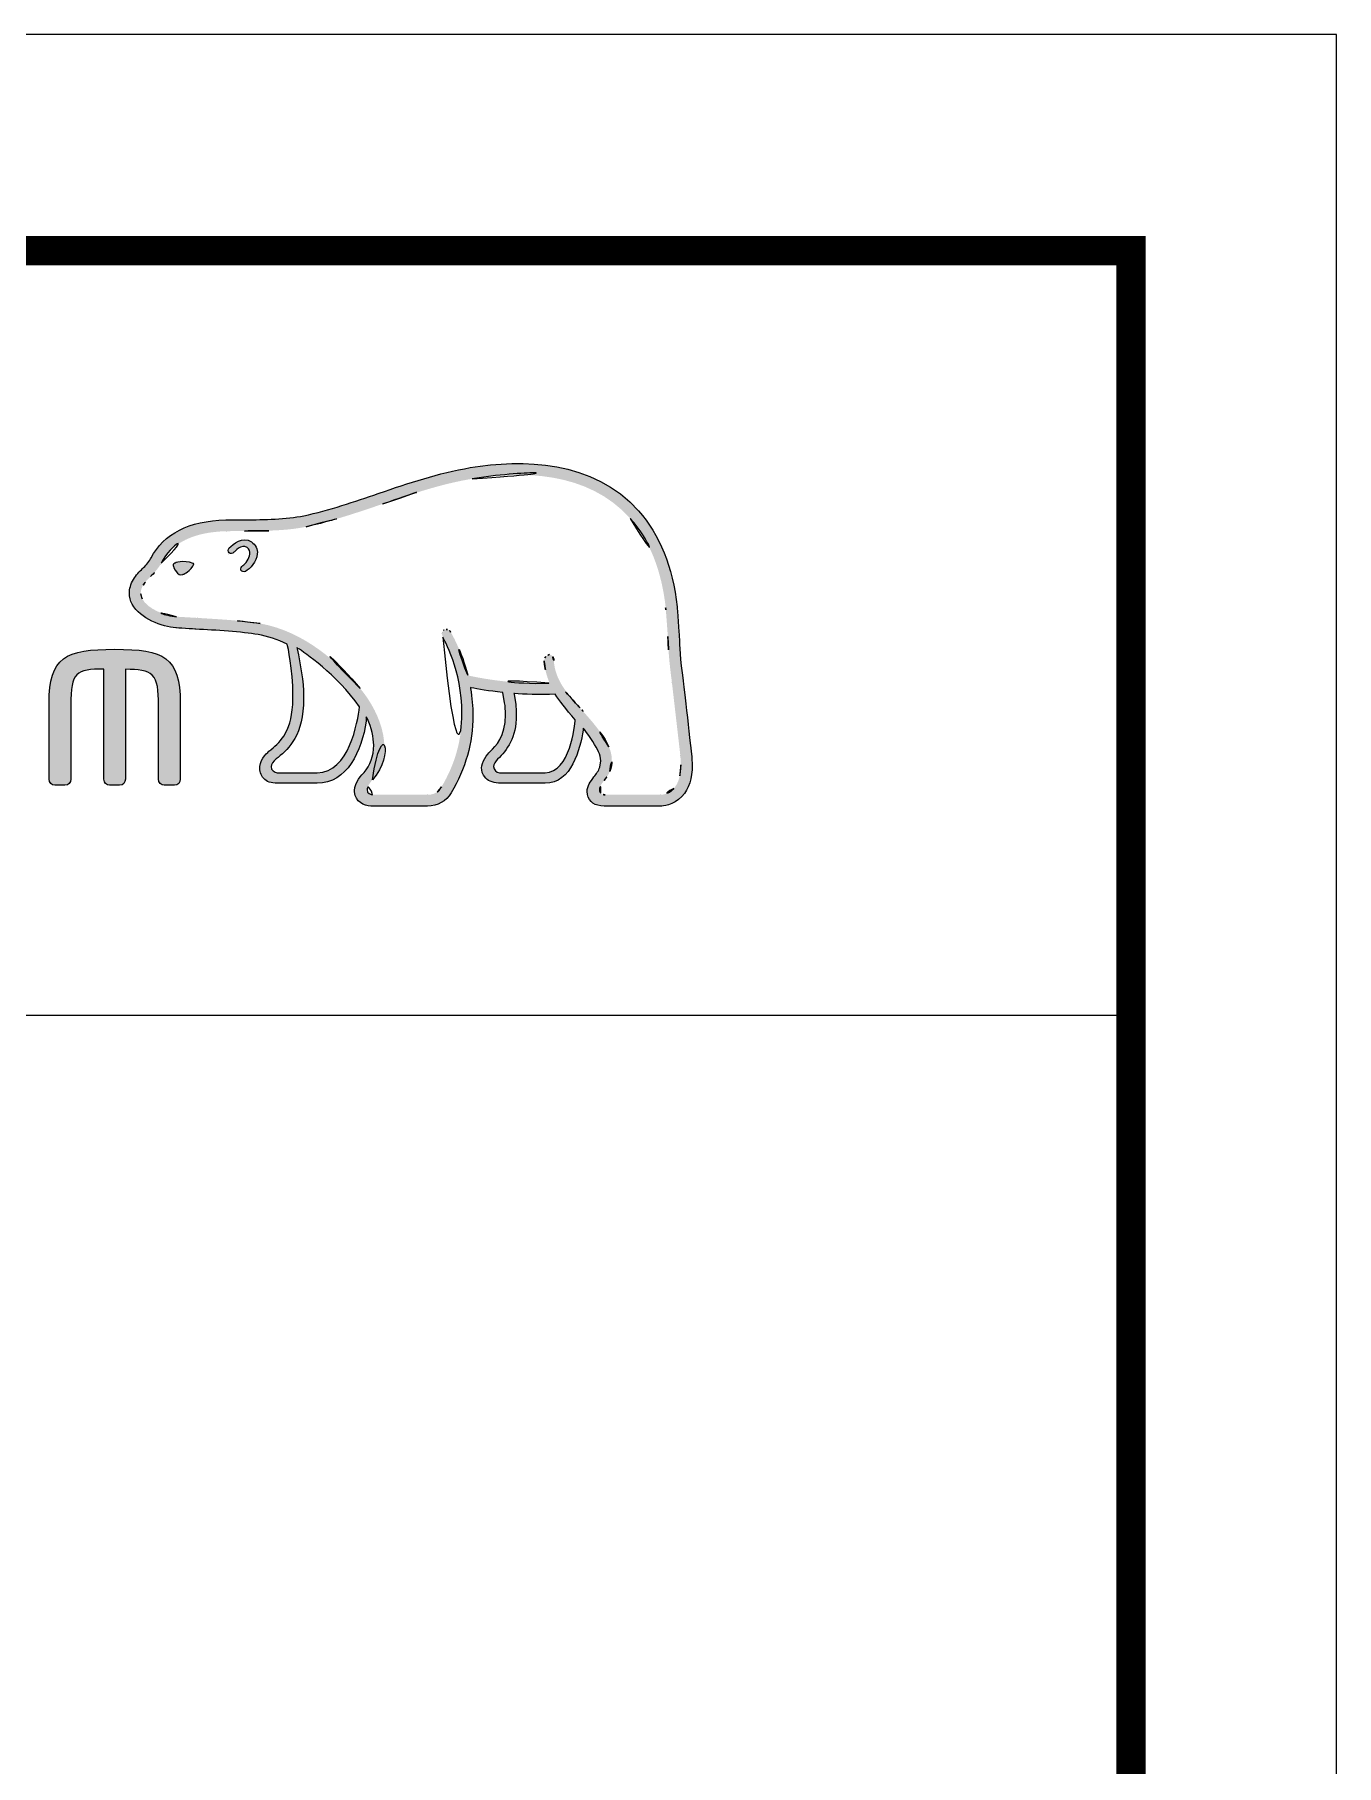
# Model space of a CAD drawing. Extents: x 16296680691 to 16296681342, y -37409617466 to -37409616989.
# Drawn here: x 16296681275.2 to 16296681341.9, y -37409617078 to -37409616989.4 of the extents above; entities that cross this region are included whole.
import ezdxf

# ---------------------------------------------------------------- set-up
doc = ezdxf.new("R2010")
doc.units = 0
doc.header["$LTSCALE"] = 10
doc.header["$MEASUREMENT"] = 0
doc.layers.get('0').update_dxf_attribs({"linetype": 'CONTINUOUS'})
doc.layers.add('레이어 1', color=7, linetype='CONTINUOUS', lineweight=0)

msp = doc.modelspace()

# ---------------------------------------------------------------- hatches: boundary and pattern name
at = {"layer": '레이어 1'}
h = msp.add_hatch(color=5, dxfattribs=at)
h.dxf.hatch_style = 1
edge = h.paths.add_edge_path(flags=16)
edge.add_spline(control_points=[(16296681307.929979, -37409617027.994957), (16296681307.64645, -37409617028.308823), (16296681307.29014, -37409617028.311638), (16296681307.274719, -37409617028.311638), (16296681307.274719, -37409617028.311638), (16296681304.420521, -37409617028.311638), (16296681304.420521, -37409617028.311638), (16296681304.315651, -37409617028.311638), (16296681304.235519, -37409617028.285339), (16296681304.18363, -37409617028.234123), (16296681304.14031, -37409617028.191689), (16296681304.11927, -37409617028.127159), (16296681304.11927, -37409617028.047203), (16296681304.11927, -37409617027.886253), (16296681304.236771, -37409617027.738258), (16296681304.361601, -37409617027.581146), (16296681304.47732, -37409617027.432472), (16296681304.587259, -37409617027.291496), (16296681304.648809, -37409617027.118263), (16296681304.80504, -37409617026.697792), (16296681304.78907, -37409617026.24926), (16296681304.60252, -37409617025.854042), (16296681304.265499, -37409617025.138992), (16296681303.76545, -37409617024.577202), (16296681303.2808, -37409617024.03434), (16296681303.2808, -37409617024.03434), (16296681303.116671, -37409617023.854103), (16296681303.116671, -37409617023.852341), (16296681302.48667, -37409617023.150291), (16296681301.835621, -37409617022.424004), (16296681301.78425, -37409617021.439301), (16296681301.772499, -37409617021.244324), (16296681301.682381, -37409617021.126488), (16296681301.557011, -37409617021.131752), (16296681301.557011, -37409617021.131752), (16296681301.37236, -37409617021.220459), (16296681301.368349, -37409617021.220459), (16296681301.318371, -37409617021.275543), (16296681301.290489, -37409617021.357567), (16296681301.290489, -37409617021.451927), (16296681301.290489, -37409617021.451927), (16296681301.29207, -37409617021.485222), (16296681301.29207, -37409617021.485588), (16296681301.31732, -37409617021.84153), (16296681301.402189, -37409617022.190804), (16296681301.551399, -37409617022.553398), (16296681301.551399, -37409617022.553398), (16296681301.565969, -37409617022.58989), (16296681301.565969, -37409617022.58989), (16296681301.565969, -37409617022.58989), (16296681301.52737, -37409617022.591278), (16296681301.52737, -37409617022.591278), (16296681299.695049, -37409617022.663879), (16296681297.898689, -37409617022.318108), (16296681297.37039, -37409617022.190804), (16296681297.04459, -37409617020.879951), (16296681296.51613, -37409617020.010963), (16296681296.49333, -37409617019.974136), (16296681296.452299, -37409617019.906113), (16296681296.386721, -37409617019.853844), (16296681296.323589, -37409617019.835609), (16296681296.323589, -37409617019.835609), (16296681296.169279, -37409617019.858757), (16296681296.15036, -37409617019.861214), (16296681296.137381, -37409617019.880501), (16296681296.11038, -37409617019.916969), (16296681296.05076, -37409617019.996941), (16296681296.05076, -37409617019.996941), (16296681296.043409, -37409617020.061096), (16296681296.043409, -37409617020.061096), (16296681296.043409, -37409617020.061096), (16296681296.092131, -37409617020.233627), (16296681296.092131, -37409617020.233627), (16296681296.13212, -37409617020.302727), (16296681297.073, -37409617021.950943), (16296681297.073, -37409617024.133949), (16296681297.073, -37409617025.480568), (16296681296.71916, -37409617026.751083), (16296681296.021311, -37409617027.909752), (16296681295.854561, -37409617028.187828), (16296681295.63485, -37409617028.311638), (16296681295.308029, -37409617028.311638), (16296681295.308029, -37409617028.311638), (16296681292.49448, -37409617028.311638), (16296681292.49448, -37409617028.311638), (16296681292.401211, -37409617028.311638), (16296681292.206579, -37409617028.246048), (16296681292.206579, -37409617028.042641), (16296681292.206579, -37409617027.930428), (16296681292.310551, -37409617027.746323), (16296681292.483801, -37409617027.552399), (16296681293.65629, -37409617026.246811), (16296681292.979851, -37409617024.207573), (16296681291.855379, -37409617022.864113), (16296681290.769291, -37409617021.568336), (16296681288.996771, -37409617019.93766), (16296681286.72084, -37409617019.532623), (16296681285.91427, -37409617019.391663), (16296681284.588881, -37409617019.313118), (16296681283.5184, -37409617019.249611), (16296681283.5184, -37409617019.249611), (16296681282.436371, -37409617019.185448), (16296681282.436371, -37409617019.185448), (16296681281.881069, -37409617019.143013), (16296681280.963329, -37409617018.80146), (16296681280.68401, -37409617018.272614), (16296681280.56601, -37409617018.053436), (16296681280.57933, -37409617017.831123), (16296681280.72731, -37409617017.57547), (16296681280.820431, -37409617017.421181), (16296681280.94825, -37409617017.288612), (16296681281.109039, -37409617017.127289), (16296681281.286831, -37409617016.947403), (16296681281.469721, -37409617016.761177), (16296681281.61211, -37409617016.515701), (16296681281.61211, -37409617016.515701), (16296681281.65295, -37409617016.438911), (16296681281.65295, -37409617016.438911), (16296681282.196329, -37409617015.399483), (16296681283.315701, -37409617014.850647), (16296681284.981279, -37409617014.80648), (16296681284.981279, -37409617014.80648), (16296681285.920601, -37409617014.795959), (16296681285.920601, -37409617014.795959), (16296681286.951941, -37409617014.790703), (16296681288.12219, -37409617014.784737), (16296681289.083731, -37409617014.577827), (16296681290.434219, -37409617014.287468), (16296681291.78908, -37409617013.824562), (16296681292.984739, -37409617013.417084), (16296681292.984739, -37409617013.417084), (16296681293.02297, -37409617013.404457), (16296681293.02297, -37409617013.404457), (16296681294.501789, -37409617012.898773), (16296681296.03113, -37409617012.375877), (16296681297.59446, -37409617012.1213), (16296681300.09642, -37409617011.707153), (16296681303.532221, -37409617011.720818), (16296681305.69384, -37409617014.147537), (16296681306.692949, -37409617015.271111), (16296681307.30839, -37409617016.816238), (16296681307.520201, -37409617018.741142), (16296681307.520201, -37409617018.741142), (16296681307.51215, -37409617018.734833), (16296681307.504761, -37409617018.728172), (16296681307.52194, -37409617018.766373), (16296681307.53809, -37409617018.982407), (16296681307.627159, -37409617020.206993), (16296681307.65276, -37409617020.795776), (16296681307.67977, -37409617021.404556), (16296681307.83371, -37409617022.534126), (16296681307.83371, -37409617022.534126), (16296681308.26996, -37409617026.311668), (16296681308.26996, -37409617026.311668), (16296681308.26996, -37409617026.311668), (16296681308.29591, -37409617026.770729), (16296681308.29591, -37409617026.770729), (16296681308.29591, -37409617027.312889), (16296681308.17317, -37409617027.724937), (16296681307.929979, -37409617027.994957)], knot_values=[0, 0, 0, 0, 1, 1, 1, 2, 2, 2, 3, 3, 3, 4, 4, 4, 5, 5, 5, 6, 6, 6, 7, 7, 7, 8, 8, 8, 9, 9, 9, 10, 10, 10, 11, 11, 11, 12, 12, 12, 13, 13, 13, 14, 14, 14, 15, 15, 15, 16, 16, 16, 17, 17, 17, 18, 18, 18, 19, 19, 19, 20, 20, 20, 21, 21, 21, 22, 22, 22, 23, 23, 23, 24, 24, 24, 25, 25, 25, 26, 26, 26, 27, 27, 27, 28, 28, 28, 29, 29, 29, 30, 30, 30, 31, 31, 31, 32, 32, 32, 33, 33, 33, 34, 34, 34, 35, 35, 35, 36, 36, 36, 37, 37, 37, 38, 38, 38, 39, 39, 39, 40, 40, 40, 41, 41, 41, 42, 42, 42, 43, 43, 43, 44, 44, 44, 45, 45, 45, 46, 46, 46, 47, 47, 47, 48, 48, 48, 49, 49, 49, 50, 50, 50, 51, 51, 51, 52, 52, 52, 53, 53, 53, 53], degree=3, periodic=0)
edge = h.paths.add_edge_path(flags=16)
edge.add_spline(control_points=[(16296681301.331869, -37409617027.178574), (16296681301.331869, -37409617027.178574), (16296681299.00351, -37409617027.178574), (16296681299.00351, -37409617027.178574), (16296681298.831329, -37409617027.178574), (16296681298.695259, -37409617027.0411), (16296681298.695259, -37409617026.865753), (16296681298.695259, -37409617026.74337), (16296681298.801519, -37409617026.587669), (16296681298.902, -37409617026.480713), (16296681299.375601, -37409617026.027283), (16296681299.86006, -37409617025.403069), (16296681299.86006, -37409617024.218102), (16296681299.86006, -37409617024.218102), (16296681299.83007, -37409617023.679802), (16296681299.83007, -37409617023.677711), (16296681299.83007, -37409617023.677711), (16296681299.744499, -37409617023.154121), (16296681299.744499, -37409617023.154121), (16296681299.744499, -37409617023.154121), (16296681299.738529, -37409617023.121147), (16296681299.738529, -37409617023.121147), (16296681299.738529, -37409617023.121147), (16296681299.7729, -37409617023.123619), (16296681299.7729, -37409617023.123619), (16296681300.20706, -37409617023.154823), (16296681301.051861, -37409617023.201828), (16296681301.858419, -37409617023.163597), (16296681302.063219, -37409617023.48938), (16296681302.393221, -37409617023.90844), (16296681302.875059, -37409617024.466743), (16296681302.852949, -37409617024.744476), (16296681302.62291, -37409617027.178574), (16296681301.331869, -37409617027.178574)], knot_values=[0, 0, 0, 0, 1, 1, 1, 2, 2, 2, 3, 3, 3, 4, 4, 4, 5, 5, 5, 6, 6, 6, 7, 7, 7, 8, 8, 8, 9, 9, 9, 10, 10, 10, 11, 11, 11, 11], degree=3, periodic=0)
edge = h.paths.add_edge_path(flags=16)
edge.add_spline(control_points=[(16296681289.648689, -37409617027.178574), (16296681289.648689, -37409617027.178574), (16296681287.604919, -37409617027.178574), (16296681287.604919, -37409617027.178574), (16296681287.45167, -37409617027.178574), (16296681287.28684, -37409617027.052307), (16296681287.28684, -37409617026.865753), (16296681287.28684, -37409617026.752502), (16296681287.38187, -37409617026.612213), (16296681287.55512, -37409617026.472977), (16296681288.072371, -37409617026.060944), (16296681288.85615, -37409617025.437424), (16296681288.941019, -37409617023.715897), (16296681288.941019, -37409617023.715897), (16296681288.952749, -37409617023.246353), (16296681288.952749, -37409617023.246353), (16296681288.952749, -37409617022.51413), (16296681288.78496, -37409617021.630074), (16296681288.625759, -37409617020.839981), (16296681288.625759, -37409617020.839981), (16296681288.599791, -37409617020.759331), (16296681288.599791, -37409617020.759331), (16296681288.599791, -37409617020.759331), (16296681288.66678, -37409617020.811577), (16296681288.66678, -37409617020.811577), (16296681288.97151, -37409617020.999184), (16296681290.640779, -37409617022.130493), (16296681291.825399, -37409617023.801857), (16296681291.72719, -37409617024.592979), (16296681291.28113, -37409617027.178574), (16296681289.648689, -37409617027.178574)], knot_values=[0, 0, 0, 0, 1, 1, 1, 2, 2, 2, 3, 3, 3, 4, 4, 4, 5, 5, 5, 6, 6, 6, 7, 7, 7, 8, 8, 8, 9, 9, 9, 10, 10, 10, 10], degree=3, periodic=0)
edge = h.paths.add_edge_path()
edge.add_spline(control_points=[(16296681308.84684, -37409617026.254517), (16296681308.846121, -37409617026.24926), (16296681308.412689, -37409617022.455566), (16296681308.412689, -37409617022.455566), (16296681308.252239, -37409617021.321823), (16296681308.22909, -37409617020.717232), (16296681308.208241, -37409617020.181396), (16296681308.208241, -37409617020.181396), (16296681308.100941, -37409617018.683617), (16296681308.100941, -37409617018.682564), (16296681307.872641, -37409617016.632477), (16296681307.20916, -37409617014.976547), (16296681306.127991, -37409617013.765648), (16296681303.79244, -37409617011.141472), (16296681300.14657, -37409617011.113762), (16296681297.498211, -37409617011.550377), (16296681295.87402, -37409617011.819008), (16296681294.32155, -37409617012.3489), (16296681292.82061, -37409617012.862289), (16296681292.82061, -37409617012.862289), (16296681292.77223, -37409617012.879463), (16296681292.77223, -37409617012.879463), (16296681291.59886, -37409617013.279587), (16296681290.26729, -37409617013.735153), (16296681288.960661, -37409617014.013557), (16296681288.06291, -37409617014.205391), (16296681286.93862, -37409617014.214157), (16296681285.945471, -37409617014.219429), (16296681285.945471, -37409617014.219429), (16296681284.962521, -37409617014.231354), (16296681284.962521, -37409617014.231354), (16296681283.07374, -37409617014.277992), (16296681281.787251, -37409617014.93203), (16296681281.137449, -37409617016.174492), (16296681281.137449, -37409617016.174492), (16296681281.10816, -37409617016.228127), (16296681281.10816, -37409617016.228127), (16296681281.000681, -37409617016.416473), (16296681280.84129, -37409617016.576378), (16296681280.698561, -37409617016.71946), (16296681280.541281, -37409617016.877968), (16296681280.364019, -37409617017.055748), (16296681280.228649, -37409617017.285797), (16296681280.092751, -37409617017.516212), (16296681280.0242, -37409617017.749763), (16296681280.0242, -37409617017.979103), (16296681280.0242, -37409617018.171967), (16296681280.07258, -37409617018.361343), (16296681280.169741, -37409617018.54229), (16296681280.57127, -37409617019.300484), (16296681281.7166, -37409617019.709709), (16296681282.40007, -37409617019.758461), (16296681282.40007, -37409617019.758461), (16296681283.406179, -37409617019.821587), (16296681283.430201, -37409617019.823692), (16296681284.43614, -37409617019.880501), (16296681285.813789, -37409617019.960114), (16296681286.61809, -37409617020.102127), (16296681287.088369, -37409617020.185249), (16296681287.622801, -37409617020.35392), (16296681288.11516, -37409617020.585732), (16296681288.15023, -37409617020.713379), (16296681288.405861, -37409617021.849953), (16296681288.405861, -37409617023.247063), (16296681288.405861, -37409617023.247063), (16296681288.395, -37409617023.690331), (16296681288.395, -37409617023.690331), (16296681288.320829, -37409617025.163544), (16296681287.67856, -37409617025.678337), (16296681287.207939, -37409617026.054977), (16296681287.16024, -37409617026.092506), (16296681286.740829, -37409617026.440727), (16296681286.710661, -37409617026.859787), (16296681286.68928, -37409617027.096863), (16296681286.75713, -37409617027.312889), (16296681286.901091, -37409617027.468231), (16296681287.05714, -37409617027.636559), (16296681287.29439, -37409617027.721764), (16296681287.604919, -37409617027.721764), (16296681287.604919, -37409617027.721764), (16296681289.648689, -37409617027.721764), (16296681289.648689, -37409617027.721764), (16296681291.178379, -37409617027.721764), (16296681291.93515, -37409617026.074623), (16296681292.165359, -37409617024.531609), (16296681292.165359, -37409617024.531609), (16296681292.170111, -37409617024.314537), (16296681292.170111, -37409617024.314537), (16296681292.170111, -37409617024.314537), (16296681292.23324, -37409617024.423241), (16296681292.23324, -37409617024.423241), (16296681292.42942, -37409617024.85984), (16296681292.547449, -37409617025.381668), (16296681292.547449, -37409617025.774773), (16296681292.547449, -37409617026.326408), (16296681292.376659, -37409617026.80825), (16296681292.052271, -37409617027.167343), (16296681291.97039, -37409617027.24836), (16296681291.561319, -37409617027.672333), (16296681291.561319, -37409617028.095596), (16296681291.561319, -37409617028.095596), (16296681291.565001, -37409617028.165398), (16296681291.565001, -37409617028.165398), (16296681291.623039, -37409617028.665466), (16296681292.027719, -37409617028.888847), (16296681292.40366, -37409617028.888847), (16296681292.40366, -37409617028.888847), (16296681295.308029, -37409617028.888847), (16296681295.308029, -37409617028.888847), (16296681295.832291, -37409617028.888847), (16296681296.250111, -37409617028.652817), (16296681296.51856, -37409617028.207481), (16296681297.25765, -37409617026.980431), (16296681297.63217, -37409617025.647827), (16296681297.63217, -37409617024.247902), (16296681297.63217, -37409617023.810951), (16296681297.59096, -37409617023.344551), (16296681297.510309, -37409617022.860603), (16296681297.510309, -37409617022.860603), (16296681297.50329, -37409617022.822029), (16296681297.50329, -37409617022.822029), (16296681297.50329, -37409617022.822029), (16296681297.541861, -37409617022.830101), (16296681297.541861, -37409617022.830101), (16296681297.89131, -37409617022.897774), (16296681298.45347, -37409617022.995262), (16296681299.148161, -37409617023.070297), (16296681299.148161, -37409617023.070297), (16296681299.16835, -37409617023.072769), (16296681299.16835, -37409617023.072769), (16296681299.16835, -37409617023.072769), (16296681299.261801, -37409617023.605118), (16296681299.261801, -37409617023.605118), (16296681299.261801, -37409617023.605118), (16296681299.282301, -37409617023.731354), (16296681299.282301, -37409617023.733452), (16296681299.282301, -37409617023.733452), (16296681299.310011, -37409617024.20443), (16296681299.310011, -37409617024.20443), (16296681299.310011, -37409617025.334686), (16296681298.7966, -37409617025.826332), (16296681298.52062, -37409617026.090042), (16296681298.51675, -37409617026.093559), (16296681298.13172, -37409617026.484901), (16296681298.089979, -37409617026.832077), (16296681298.089979, -37409617026.832077), (16296681298.07666, -37409617026.938713), (16296681298.07666, -37409617026.938713), (16296681298.07666, -37409617027.047768), (16296681298.1047, -37409617027.261681), (16296681298.295469, -37409617027.458771), (16296681298.463461, -37409617027.633774), (16296681298.72349, -37409617027.721764), (16296681299.069269, -37409617027.721764), (16296681299.069269, -37409617027.721764), (16296681301.331869, -37409617027.721764), (16296681301.331869, -37409617027.721764), (16296681302.70602, -37409617027.721764), (16296681303.11965, -37409617025.974678), (16296681303.2864, -37409617024.99556), (16296681303.2864, -37409617024.99556), (16296681303.29413, -37409617024.894569), (16296681303.29413, -37409617024.894569), (16296681303.29413, -37409617024.894569), (16296681303.348471, -37409617024.968559), (16296681303.348471, -37409617024.968559), (16296681303.665331, -37409617025.373253), (16296681303.943239, -37409617025.823174), (16296681304.077009, -37409617026.103027), (16296681304.14732, -37409617026.24855), (16296681304.1852, -37409617026.410217), (16296681304.1852, -37409617026.572243), (16296681304.1852, -37409617026.572243), (16296681304.134001, -37409617026.899773), (16296681304.134001, -37409617026.899773), (16296681304.081051, -37409617027.077568), (16296681303.959709, -37409617027.241341), (16296681303.841009, -37409617027.399849), (16296681303.66688, -37409617027.626038), (16296681303.487329, -37409617027.860641), (16296681303.487329, -37409617028.145401), (16296681303.487329, -37409617028.145401), (16296681303.504181, -37409617028.302147), (16296681303.504181, -37409617028.302147), (16296681303.586929, -37409617028.680191), (16296681303.893259, -37409617028.888847), (16296681304.366159, -37409617028.888847), (16296681304.366159, -37409617028.888847), (16296681307.273319, -37409617028.888847), (16296681307.273319, -37409617028.888847), (16296681307.33713, -37409617028.888847), (16296681307.905251, -37409617028.874817), (16296681308.35026, -37409617028.393333), (16296681308.7055, -37409617028.008636), (16296681308.87804, -37409617027.47979), (16296681308.87804, -37409617026.777733), (16296681308.87804, -37409617026.777733), (16296681308.847179, -37409617026.256973), (16296681308.84684, -37409617026.254517)], knot_values=[0, 0, 0, 0, 1, 1, 1, 2, 2, 2, 3, 3, 3, 4, 4, 4, 5, 5, 5, 6, 6, 6, 7, 7, 7, 8, 8, 8, 9, 9, 9, 10, 10, 10, 11, 11, 11, 12, 12, 12, 13, 13, 13, 14, 14, 14, 15, 15, 15, 16, 16, 16, 17, 17, 17, 18, 18, 18, 19, 19, 19, 20, 20, 20, 21, 21, 21, 22, 22, 22, 23, 23, 23, 24, 24, 24, 25, 25, 25, 26, 26, 26, 27, 27, 27, 28, 28, 28, 29, 29, 29, 30, 30, 30, 31, 31, 31, 32, 32, 32, 33, 33, 33, 34, 34, 34, 35, 35, 35, 36, 36, 36, 37, 37, 37, 38, 38, 38, 39, 39, 39, 40, 40, 40, 41, 41, 41, 42, 42, 42, 43, 43, 43, 44, 44, 44, 45, 45, 45, 46, 46, 46, 47, 47, 47, 48, 48, 48, 49, 49, 49, 50, 50, 50, 51, 51, 51, 52, 52, 52, 53, 53, 53, 54, 54, 54, 55, 55, 55, 56, 56, 56, 57, 57, 57, 58, 58, 58, 59, 59, 59, 60, 60, 60, 61, 61, 61, 62, 62, 62, 63, 63, 63, 64, 64, 64, 65, 65, 65, 66, 66, 66, 66], degree=3, periodic=0)
edge = h.paths.add_edge_path(flags=0)
edge.add_spline(control_points=[(16296681282.35062, -37409617016.443459), (16296681282.35062, -37409617016.443459), (16296681282.77355, -37409617016.252342), (16296681283.29748, -37409617016.45433), (16296681283.29748, -37409617016.45433), (16296681283.36235, -37409617016.482033), (16296681283.27784, -37409617016.601624), (16296681283.022711, -37409617016.944588), (16296681282.771271, -37409617017.018593), (16296681282.771271, -37409617017.018593), (16296681282.771271, -37409617017.018593), (16296681282.5891, -37409617017.082764), (16296681282.4867, -37409617016.958611), (16296681282.279791, -37409617016.71595), (16296681282.273491, -37409617016.574623), (16296681282.273491, -37409617016.574623), (16296681282.273491, -37409617016.574623), (16296681282.25209, -37409617016.469757), (16296681282.35062, -37409617016.443459)], knot_values=[0, 0, 0, 0, 1, 1, 1, 2, 2, 2, 3, 3, 3, 4, 4, 4, 5, 5, 5, 6, 6, 6, 6], degree=3, periodic=0)
edge = h.paths.add_edge_path(flags=0)
edge.add_spline(control_points=[(16296681285.141541, -37409617015.665649), (16296681285.07823, -37409617015.734734), (16296681285.07333, -37409617015.849762), (16296681285.141541, -37409617015.910423), (16296681285.206779, -37409617015.969337), (16296681285.31986, -37409617015.953911), (16296681285.38298, -37409617015.884483), (16296681285.416651, -37409617015.849762), (16296681285.76383, -37409617015.437714), (16296681286.063311, -37409617015.64846), (16296681286.17272, -37409617015.727028), (16296681286.21796, -37409617015.838539), (16296681286.201839, -37409617015.982658), (16296681286.176229, -37409617016.213753), (16296681285.975821, -37409617016.476082), (16296681285.83572, -37409617016.565849), (16296681285.757351, -37409617016.613548), (16296681285.70562, -37409617016.71595), (16296681285.74279, -37409617016.798714), (16296681285.77961, -37409617016.881111), (16296681285.88447, -37409617016.905678), (16296681285.96862, -37409617016.866386), (16296681286.21936, -37409617016.746452), (16296681286.535521, -37409617016.345978), (16296681286.578819, -37409617015.972504), (16296681286.607571, -37409617015.712303), (16296681286.490789, -37409617015.499779), (16296681286.282841, -37409617015.356361), (16296681285.83572, -37409617015.038986), (16296681285.32897, -37409617015.463654), (16296681285.141541, -37409617015.665649)], knot_values=[0, 0, 0, 0, 1, 1, 1, 2, 2, 2, 3, 3, 3, 4, 4, 4, 5, 5, 5, 6, 6, 6, 7, 7, 7, 8, 8, 8, 9, 9, 9, 10, 10, 10, 10], degree=3, periodic=0)
edge = h.paths.add_edge_path(flags=0)
edge.add_spline(control_points=[(16296681285.084379, -37409617015.975304), (16296681285.084379, -37409617015.975304), (16296681285.084379, -37409617015.975304), (16296681285.084379, -37409617015.975304), (16296681285.084379, -37409617015.975304), (16296681285.084379, -37409617015.975304), (16296681285.084379, -37409617015.975304)], knot_values=[0, 0, 0, 0, 1, 1, 1, 2, 2, 2, 2], degree=3, periodic=0)
h = msp.add_hatch(color=5, dxfattribs=at)
h.dxf.hatch_style = 2
edge = h.paths.add_edge_path()
edge.add_spline(control_points=[(16296681285.141541, -37409617015.665649), (16296681285.07823, -37409617015.734734), (16296681285.07333, -37409617015.849762), (16296681285.141541, -37409617015.910423), (16296681285.206779, -37409617015.969337), (16296681285.31986, -37409617015.953911), (16296681285.38298, -37409617015.884483), (16296681285.416651, -37409617015.849762), (16296681285.76383, -37409617015.437714), (16296681286.063311, -37409617015.64846), (16296681286.17272, -37409617015.727028), (16296681286.21796, -37409617015.838539), (16296681286.201839, -37409617015.982658), (16296681286.176229, -37409617016.213753), (16296681285.975821, -37409617016.476082), (16296681285.83572, -37409617016.565849), (16296681285.757351, -37409617016.613548), (16296681285.70562, -37409617016.71595), (16296681285.74279, -37409617016.798714), (16296681285.77961, -37409617016.881111), (16296681285.88447, -37409617016.905678), (16296681285.96862, -37409617016.866386), (16296681286.21936, -37409617016.746452), (16296681286.535521, -37409617016.345978), (16296681286.578819, -37409617015.972504), (16296681286.607571, -37409617015.712303), (16296681286.490789, -37409617015.499779), (16296681286.282841, -37409617015.356361), (16296681285.83572, -37409617015.038986), (16296681285.32897, -37409617015.463654), (16296681285.141541, -37409617015.665649)], knot_values=[0, 0, 0, 0, 1, 1, 1, 2, 2, 2, 3, 3, 3, 4, 4, 4, 5, 5, 5, 6, 6, 6, 7, 7, 7, 8, 8, 8, 9, 9, 9, 10, 10, 10, 10], degree=3, periodic=0)
h = msp.add_hatch(color=5, dxfattribs=at)
h.dxf.hatch_style = 2
edge = h.paths.add_edge_path()
edge.add_spline(control_points=[(16296681282.35062, -37409617016.443459), (16296681282.35062, -37409617016.443459), (16296681282.77355, -37409617016.252342), (16296681283.29748, -37409617016.45433), (16296681283.29748, -37409617016.45433), (16296681283.36235, -37409617016.482033), (16296681283.27784, -37409617016.601624), (16296681283.022711, -37409617016.944588), (16296681282.771271, -37409617017.018593), (16296681282.771271, -37409617017.018593), (16296681282.771271, -37409617017.018593), (16296681282.5891, -37409617017.082764), (16296681282.4867, -37409617016.958611), (16296681282.279791, -37409617016.71595), (16296681282.273491, -37409617016.574623), (16296681282.273491, -37409617016.574623), (16296681282.273491, -37409617016.574623), (16296681282.25209, -37409617016.469757), (16296681282.35062, -37409617016.443459)], knot_values=[0, 0, 0, 0, 1, 1, 1, 2, 2, 2, 3, 3, 3, 4, 4, 4, 5, 5, 5, 6, 6, 6, 6], degree=3, periodic=0)
h = msp.add_hatch(color=5, dxfattribs=at)
h.dxf.hatch_style = 2
edge = h.paths.add_edge_path()
edge.add_spline(control_points=[(16296681275.905439, -37409617023.61808), (16296681275.905439, -37409617023.61808), (16296681275.905439, -37409617027.517693), (16296681275.905439, -37409617027.517693), (16296681275.905439, -37409617027.686348), (16296681276.037979, -37409617027.823463), (16296681276.20071, -37409617027.823463), (16296681276.20071, -37409617027.823463), (16296681276.722521, -37409617027.823463), (16296681276.722521, -37409617027.823463), (16296681276.90663, -37409617027.823463), (16296681277.016741, -37409617027.668472), (16296681277.016741, -37409617027.517693), (16296681277.016741, -37409617027.517693), (16296681277.016741, -37409617023.714523), (16296681277.016741, -37409617023.714523), (16296681277.016741, -37409617022.037552), (16296681277.301149, -37409617021.874489), (16296681278.719311, -37409617021.870628), (16296681278.719311, -37409617021.97374), (16296681278.719311, -37409617027.517693), (16296681278.719311, -37409617027.517693), (16296681278.719311, -37409617027.692673), (16296681278.845209, -37409617027.823463), (16296681279.012131, -37409617027.823463), (16296681279.012131, -37409617027.823463), (16296681279.524839, -37409617027.823463), (16296681279.524839, -37409617027.823463), (16296681279.708229, -37409617027.823463), (16296681279.81801, -37409617027.668472), (16296681279.81801, -37409617027.517693), (16296681279.81801, -37409617027.517693), (16296681279.81801, -37409617021.990913), (16296681279.81801, -37409617021.881508), (16296681280.481489, -37409617021.883949), (16296681280.94755, -37409617021.93866), (16296681281.199869, -37409617022.190804), (16296681281.465679, -37409617022.456261), (16296681281.51759, -37409617022.951431), (16296681281.51759, -37409617023.714523), (16296681281.51759, -37409617023.714523), (16296681281.51759, -37409617027.517693), (16296681281.51759, -37409617027.517693), (16296681281.51759, -37409617027.683212), (16296681281.65313, -37409617027.823463), (16296681281.813391, -37409617027.823463), (16296681281.813391, -37409617027.823463), (16296681282.33766, -37409617027.823463), (16296681282.33766, -37409617027.823463), (16296681282.519489, -37409617027.823463), (16296681282.63187, -37409617027.664963), (16296681282.63187, -37409617027.517693), (16296681282.63187, -37409617027.517693), (16296681282.63187, -37409617023.61808), (16296681282.63187, -37409617023.61808), (16296681282.63187, -37409617021.254494), (16296681281.793751, -37409617020.853996), (16296681279.27479, -37409617020.853996), (16296681276.746719, -37409617020.853996), (16296681275.905439, -37409617021.254494), (16296681275.905439, -37409617023.61808)], knot_values=[0, 0, 0, 0, 1, 1, 1, 2, 2, 2, 3, 3, 3, 4, 4, 4, 5, 5, 5, 6, 6, 6, 7, 7, 7, 8, 8, 8, 9, 9, 9, 10, 10, 10, 11, 11, 11, 12, 12, 12, 13, 13, 13, 14, 14, 14, 15, 15, 15, 16, 16, 16, 17, 17, 17, 18, 18, 18, 19, 19, 19, 20, 20, 20, 20], degree=3, periodic=0)

# ---------------------------------------------------------------- linework, layer by layer
at = {"color": 5}
msp.add_line((16296681289.55813, -37409617027.721764), (16296681289.55813, -37409617027.721764), dxfattribs=at)
at = {"color": 5, "ltscale": 40}
msp.add_line((16296681331.36837, -37409617039.624062), (16296681227.32527, -37409617039.624062), dxfattribs=at)
at = {"ltscale": 0.5}
msp.add_lwpolyline([(16296680690.900061, -37409617466.361633), (16296681341.900061, -37409617466.361633), (16296681341.900061, -37409616989.361633), (16296680690.900061, -37409616989.361633)], close=True, dxfattribs=at)
at = {"color": 5, "linetype": 'ByBlock', "lineweight": 200, "const_width": 1.5}
msp.add_lwpolyline([(16296680701.36825, -37409617445.936913), (16296681331.36825, -37409617445.936913), (16296681331.36825, -37409617000.436913), (16296680701.36825, -37409617000.436913)], close=True, dxfattribs=at)
at = {"layer": '레이어 1', "color": 5}
for points, knots in [([(16296681308.84684, -37409617026.254517), (16296681308.846121, -37409617026.24926), (16296681308.412689, -37409617022.455566), (16296681308.412689, -37409617022.455566), (16296681308.252239, -37409617021.321823), (16296681308.22909, -37409617020.717232), (16296681308.208241, -37409617020.181396), (16296681308.208241, -37409617020.181396), (16296681308.100941, -37409617018.683617), (16296681308.100941, -37409617018.682564), (16296681307.872641, -37409617016.632477), (16296681307.20916, -37409617014.976547), (16296681306.127991, -37409617013.765648), (16296681303.79244, -37409617011.141472), (16296681300.14657, -37409617011.113762), (16296681297.498211, -37409617011.550377), (16296681295.87402, -37409617011.819008), (16296681294.32155, -37409617012.3489), (16296681292.82061, -37409617012.862289), (16296681292.82061, -37409617012.862289), (16296681292.77223, -37409617012.879463), (16296681292.77223, -37409617012.879463), (16296681291.59886, -37409617013.279587), (16296681290.26729, -37409617013.735153), (16296681288.960661, -37409617014.013557), (16296681288.06291, -37409617014.205391), (16296681286.93862, -37409617014.214157), (16296681285.945471, -37409617014.219429), (16296681285.945471, -37409617014.219429), (16296681284.962521, -37409617014.231354), (16296681284.962521, -37409617014.231354), (16296681283.07374, -37409617014.277992), (16296681281.787251, -37409617014.93203), (16296681281.137449, -37409617016.174492), (16296681281.137449, -37409617016.174492), (16296681281.10816, -37409617016.228127), (16296681281.10816, -37409617016.228127), (16296681281.000681, -37409617016.416473), (16296681280.84129, -37409617016.576378), (16296681280.698561, -37409617016.71946), (16296681280.541281, -37409617016.877968), (16296681280.364019, -37409617017.055748), (16296681280.228649, -37409617017.285797), (16296681280.092751, -37409617017.516212), (16296681280.0242, -37409617017.749763), (16296681280.0242, -37409617017.979103), (16296681280.0242, -37409617018.171967), (16296681280.07258, -37409617018.361343), (16296681280.169741, -37409617018.54229), (16296681280.57127, -37409617019.300484), (16296681281.7166, -37409617019.709709), (16296681282.40007, -37409617019.758461), (16296681282.40007, -37409617019.758461), (16296681283.406179, -37409617019.821587), (16296681283.430201, -37409617019.823692), (16296681284.43614, -37409617019.880501), (16296681285.813789, -37409617019.960114), (16296681286.61809, -37409617020.102127), (16296681287.088369, -37409617020.185249), (16296681287.622801, -37409617020.35392), (16296681288.11516, -37409617020.585732), (16296681288.15023, -37409617020.713379), (16296681288.405861, -37409617021.849953), (16296681288.405861, -37409617023.247063), (16296681288.405861, -37409617023.247063), (16296681288.395, -37409617023.690331), (16296681288.395, -37409617023.690331), (16296681288.320829, -37409617025.163544), (16296681287.67856, -37409617025.678337), (16296681287.207939, -37409617026.054977), (16296681287.16024, -37409617026.092506), (16296681286.740829, -37409617026.440727), (16296681286.710661, -37409617026.859787), (16296681286.68928, -37409617027.096863), (16296681286.75713, -37409617027.312889), (16296681286.901091, -37409617027.468231), (16296681287.05714, -37409617027.636559), (16296681287.29439, -37409617027.721764), (16296681287.604919, -37409617027.721764), (16296681287.604919, -37409617027.721764), (16296681289.648689, -37409617027.721764), (16296681289.648689, -37409617027.721764), (16296681291.178379, -37409617027.721764), (16296681291.93515, -37409617026.074623), (16296681292.165359, -37409617024.531609), (16296681292.165359, -37409617024.531609), (16296681292.170111, -37409617024.314537), (16296681292.170111, -37409617024.314537), (16296681292.170111, -37409617024.314537), (16296681292.23324, -37409617024.423241), (16296681292.23324, -37409617024.423241), (16296681292.42942, -37409617024.85984), (16296681292.547449, -37409617025.381668), (16296681292.547449, -37409617025.774773), (16296681292.547449, -37409617026.326408), (16296681292.376659, -37409617026.80825), (16296681292.052271, -37409617027.167343), (16296681291.97039, -37409617027.24836), (16296681291.561319, -37409617027.672333), (16296681291.561319, -37409617028.095596), (16296681291.561319, -37409617028.095596), (16296681291.565001, -37409617028.165398), (16296681291.565001, -37409617028.165398), (16296681291.623039, -37409617028.665466), (16296681292.027719, -37409617028.888847), (16296681292.40366, -37409617028.888847), (16296681292.40366, -37409617028.888847), (16296681295.308029, -37409617028.888847), (16296681295.308029, -37409617028.888847), (16296681295.832291, -37409617028.888847), (16296681296.250111, -37409617028.652817), (16296681296.51856, -37409617028.207481), (16296681297.25765, -37409617026.980431), (16296681297.63217, -37409617025.647827), (16296681297.63217, -37409617024.247902), (16296681297.63217, -37409617023.810951), (16296681297.59096, -37409617023.344551), (16296681297.510309, -37409617022.860603), (16296681297.510309, -37409617022.860603), (16296681297.50329, -37409617022.822029), (16296681297.50329, -37409617022.822029), (16296681297.50329, -37409617022.822029), (16296681297.541861, -37409617022.830101), (16296681297.541861, -37409617022.830101), (16296681297.89131, -37409617022.897774), (16296681298.45347, -37409617022.995262), (16296681299.148161, -37409617023.070297), (16296681299.148161, -37409617023.070297), (16296681299.16835, -37409617023.072769), (16296681299.16835, -37409617023.072769), (16296681299.16835, -37409617023.072769), (16296681299.261801, -37409617023.605118), (16296681299.261801, -37409617023.605118), (16296681299.261801, -37409617023.605118), (16296681299.282301, -37409617023.731354), (16296681299.282301, -37409617023.733452), (16296681299.282301, -37409617023.733452), (16296681299.310011, -37409617024.20443), (16296681299.310011, -37409617024.20443), (16296681299.310011, -37409617025.334686), (16296681298.7966, -37409617025.826332), (16296681298.52062, -37409617026.090042), (16296681298.51675, -37409617026.093559), (16296681298.13172, -37409617026.484901), (16296681298.089979, -37409617026.832077), (16296681298.089979, -37409617026.832077), (16296681298.07666, -37409617026.938713), (16296681298.07666, -37409617026.938713), (16296681298.07666, -37409617027.047768), (16296681298.1047, -37409617027.261681), (16296681298.295469, -37409617027.458771), (16296681298.463461, -37409617027.633774), (16296681298.72349, -37409617027.721764), (16296681299.069269, -37409617027.721764), (16296681299.069269, -37409617027.721764), (16296681301.331869, -37409617027.721764), (16296681301.331869, -37409617027.721764), (16296681302.70602, -37409617027.721764), (16296681303.11965, -37409617025.974678), (16296681303.2864, -37409617024.99556), (16296681303.2864, -37409617024.99556), (16296681303.29413, -37409617024.894569), (16296681303.29413, -37409617024.894569), (16296681303.29413, -37409617024.894569), (16296681303.348471, -37409617024.968559), (16296681303.348471, -37409617024.968559), (16296681303.665331, -37409617025.373253), (16296681303.943239, -37409617025.823174), (16296681304.077009, -37409617026.103027), (16296681304.14732, -37409617026.24855), (16296681304.1852, -37409617026.410217), (16296681304.1852, -37409617026.572243), (16296681304.1852, -37409617026.572243), (16296681304.134001, -37409617026.899773), (16296681304.134001, -37409617026.899773), (16296681304.081051, -37409617027.077568), (16296681303.959709, -37409617027.241341), (16296681303.841009, -37409617027.399849), (16296681303.66688, -37409617027.626038), (16296681303.487329, -37409617027.860641), (16296681303.487329, -37409617028.145401), (16296681303.487329, -37409617028.145401), (16296681303.504181, -37409617028.302147), (16296681303.504181, -37409617028.302147), (16296681303.586929, -37409617028.680191), (16296681303.893259, -37409617028.888847), (16296681304.366159, -37409617028.888847), (16296681304.366159, -37409617028.888847), (16296681307.273319, -37409617028.888847), (16296681307.273319, -37409617028.888847), (16296681307.33713, -37409617028.888847), (16296681307.905251, -37409617028.874817), (16296681308.35026, -37409617028.393333), (16296681308.7055, -37409617028.008636), (16296681308.87804, -37409617027.47979), (16296681308.87804, -37409617026.777733), (16296681308.87804, -37409617026.777733), (16296681308.847179, -37409617026.256973), (16296681308.84684, -37409617026.254517)], [0, 0, 0, 0, 1, 1, 1, 2, 2, 2, 3, 3, 3, 4, 4, 4, 5, 5, 5, 6, 6, 6, 7, 7, 7, 8, 8, 8, 9, 9, 9, 10, 10, 10, 11, 11, 11, 12, 12, 12, 13, 13, 13, 14, 14, 14, 15, 15, 15, 16, 16, 16, 17, 17, 17, 18, 18, 18, 19, 19, 19, 20, 20, 20, 21, 21, 21, 22, 22, 22, 23, 23, 23, 24, 24, 24, 25, 25, 25, 26, 26, 26, 27, 27, 27, 28, 28, 28, 29, 29, 29, 30, 30, 30, 31, 31, 31, 32, 32, 32, 33, 33, 33, 34, 34, 34, 35, 35, 35, 36, 36, 36, 37, 37, 37, 38, 38, 38, 39, 39, 39, 40, 40, 40, 41, 41, 41, 42, 42, 42, 43, 43, 43, 44, 44, 44, 45, 45, 45, 46, 46, 46, 47, 47, 47, 48, 48, 48, 49, 49, 49, 50, 50, 50, 51, 51, 51, 52, 52, 52, 53, 53, 53, 54, 54, 54, 55, 55, 55, 56, 56, 56, 57, 57, 57, 58, 58, 58, 59, 59, 59, 60, 60, 60, 61, 61, 61, 62, 62, 62, 63, 63, 63, 64, 64, 64, 65, 65, 65, 66, 66, 66, 66]), ([(16296681285.141541, -37409617015.665649), (16296681285.07823, -37409617015.734734), (16296681285.07333, -37409617015.849762), (16296681285.141541, -37409617015.910423), (16296681285.206779, -37409617015.969337), (16296681285.31986, -37409617015.953911), (16296681285.38298, -37409617015.884483), (16296681285.416651, -37409617015.849762), (16296681285.76383, -37409617015.437714), (16296681286.063311, -37409617015.64846), (16296681286.17272, -37409617015.727028), (16296681286.21796, -37409617015.838539), (16296681286.201839, -37409617015.982658), (16296681286.176229, -37409617016.213753), (16296681285.975821, -37409617016.476082), (16296681285.83572, -37409617016.565849), (16296681285.757351, -37409617016.613548), (16296681285.70562, -37409617016.71595), (16296681285.74279, -37409617016.798714), (16296681285.77961, -37409617016.881111), (16296681285.88447, -37409617016.905678), (16296681285.96862, -37409617016.866386), (16296681286.21936, -37409617016.746452), (16296681286.535521, -37409617016.345978), (16296681286.578819, -37409617015.972504), (16296681286.607571, -37409617015.712303), (16296681286.490789, -37409617015.499779), (16296681286.282841, -37409617015.356361), (16296681285.83572, -37409617015.038986), (16296681285.32897, -37409617015.463654), (16296681285.141541, -37409617015.665649)], [0, 0, 0, 0, 1, 1, 1, 2, 2, 2, 3, 3, 3, 4, 4, 4, 5, 5, 5, 6, 6, 6, 7, 7, 7, 8, 8, 8, 9, 9, 9, 10, 10, 10, 10]), ([(16296681282.35062, -37409617016.443459), (16296681282.35062, -37409617016.443459), (16296681282.77355, -37409617016.252342), (16296681283.29748, -37409617016.45433), (16296681283.29748, -37409617016.45433), (16296681283.36235, -37409617016.482033), (16296681283.27784, -37409617016.601624), (16296681283.022711, -37409617016.944588), (16296681282.771271, -37409617017.018593), (16296681282.771271, -37409617017.018593), (16296681282.771271, -37409617017.018593), (16296681282.5891, -37409617017.082764), (16296681282.4867, -37409617016.958611), (16296681282.279791, -37409617016.71595), (16296681282.273491, -37409617016.574623), (16296681282.273491, -37409617016.574623), (16296681282.273491, -37409617016.574623), (16296681282.25209, -37409617016.469757), (16296681282.35062, -37409617016.443459)], [0, 0, 0, 0, 1, 1, 1, 2, 2, 2, 3, 3, 3, 4, 4, 4, 5, 5, 5, 6, 6, 6, 6]), ([(16296681285.084379, -37409617015.975304), (16296681285.084379, -37409617015.975304), (16296681285.084379, -37409617015.975304), (16296681285.084379, -37409617015.975304), (16296681285.084379, -37409617015.975304), (16296681285.084379, -37409617015.975304), (16296681285.084379, -37409617015.975304)], [0, 0, 0, 0, 1, 1, 1, 2, 2, 2, 2]), ([(16296681296.092131, -37409617020.233627), (16296681296.13212, -37409617020.302727), (16296681297.073, -37409617021.950943), (16296681297.073, -37409617024.133949), (16296681297.073, -37409617025.480568), (16296681296.71916, -37409617026.751083), (16296681296.021311, -37409617027.909752)], [24, 24, 24, 24, 25, 25, 25, 26, 26, 26, 26]), ([(16296681275.905439, -37409617023.61808), (16296681275.905439, -37409617023.61808), (16296681275.905439, -37409617027.517693), (16296681275.905439, -37409617027.517693), (16296681275.905439, -37409617027.686348), (16296681276.037979, -37409617027.823463), (16296681276.20071, -37409617027.823463), (16296681276.20071, -37409617027.823463), (16296681276.722521, -37409617027.823463), (16296681276.722521, -37409617027.823463), (16296681276.90663, -37409617027.823463), (16296681277.016741, -37409617027.668472), (16296681277.016741, -37409617027.517693), (16296681277.016741, -37409617027.517693), (16296681277.016741, -37409617023.714523), (16296681277.016741, -37409617023.714523), (16296681277.016741, -37409617022.037552), (16296681277.301149, -37409617021.874489), (16296681278.719311, -37409617021.870628), (16296681278.719311, -37409617021.97374), (16296681278.719311, -37409617027.517693), (16296681278.719311, -37409617027.517693), (16296681278.719311, -37409617027.692673), (16296681278.845209, -37409617027.823463), (16296681279.012131, -37409617027.823463), (16296681279.012131, -37409617027.823463), (16296681279.524839, -37409617027.823463), (16296681279.524839, -37409617027.823463), (16296681279.708229, -37409617027.823463), (16296681279.81801, -37409617027.668472), (16296681279.81801, -37409617027.517693), (16296681279.81801, -37409617027.517693), (16296681279.81801, -37409617021.990913), (16296681279.81801, -37409617021.881508), (16296681280.481489, -37409617021.883949), (16296681280.94755, -37409617021.93866), (16296681281.199869, -37409617022.190804), (16296681281.465679, -37409617022.456261), (16296681281.51759, -37409617022.951431), (16296681281.51759, -37409617023.714523), (16296681281.51759, -37409617023.714523), (16296681281.51759, -37409617027.517693), (16296681281.51759, -37409617027.517693), (16296681281.51759, -37409617027.683212), (16296681281.65313, -37409617027.823463), (16296681281.813391, -37409617027.823463), (16296681281.813391, -37409617027.823463), (16296681282.33766, -37409617027.823463), (16296681282.33766, -37409617027.823463), (16296681282.519489, -37409617027.823463), (16296681282.63187, -37409617027.664963), (16296681282.63187, -37409617027.517693), (16296681282.63187, -37409617027.517693), (16296681282.63187, -37409617023.61808), (16296681282.63187, -37409617023.61808), (16296681282.63187, -37409617021.254494), (16296681281.793751, -37409617020.853996), (16296681279.27479, -37409617020.853996), (16296681276.746719, -37409617020.853996), (16296681275.905439, -37409617021.254494), (16296681275.905439, -37409617023.61808)], [0, 0, 0, 0, 1, 1, 1, 2, 2, 2, 3, 3, 3, 4, 4, 4, 5, 5, 5, 6, 6, 6, 7, 7, 7, 8, 8, 8, 9, 9, 9, 10, 10, 10, 11, 11, 11, 12, 12, 12, 13, 13, 13, 14, 14, 14, 15, 15, 15, 16, 16, 16, 17, 17, 17, 18, 18, 18, 19, 19, 19, 20, 20, 20, 20]), ([(16296681289.648689, -37409617027.178574), (16296681289.648689, -37409617027.178574), (16296681287.604919, -37409617027.178574), (16296681287.604919, -37409617027.178574), (16296681287.45167, -37409617027.178574), (16296681287.28684, -37409617027.052307), (16296681287.28684, -37409617026.865753), (16296681287.28684, -37409617026.752502), (16296681287.38187, -37409617026.612213), (16296681287.55512, -37409617026.472977), (16296681288.072371, -37409617026.060944), (16296681288.85615, -37409617025.437424), (16296681288.941019, -37409617023.715897), (16296681288.941019, -37409617023.715897), (16296681288.952749, -37409617023.246353), (16296681288.952749, -37409617023.246353), (16296681288.952749, -37409617022.51413), (16296681288.78496, -37409617021.630074), (16296681288.625759, -37409617020.839981), (16296681288.625759, -37409617020.839981), (16296681288.599791, -37409617020.759331), (16296681288.599791, -37409617020.759331), (16296681288.599791, -37409617020.759331), (16296681288.66678, -37409617020.811577), (16296681288.66678, -37409617020.811577), (16296681288.97151, -37409617020.999184), (16296681290.640779, -37409617022.130493), (16296681291.825399, -37409617023.801857), (16296681291.72719, -37409617024.592979), (16296681291.28113, -37409617027.178574), (16296681289.648689, -37409617027.178574)], [0, 0, 0, 0, 1, 1, 1, 2, 2, 2, 3, 3, 3, 4, 4, 4, 5, 5, 5, 6, 6, 6, 7, 7, 7, 8, 8, 8, 9, 9, 9, 10, 10, 10, 10]), ([(16296681301.331869, -37409617027.178574), (16296681301.331869, -37409617027.178574), (16296681299.00351, -37409617027.178574), (16296681299.00351, -37409617027.178574), (16296681298.831329, -37409617027.178574), (16296681298.695259, -37409617027.0411), (16296681298.695259, -37409617026.865753), (16296681298.695259, -37409617026.74337), (16296681298.801519, -37409617026.587669), (16296681298.902, -37409617026.480713), (16296681299.375601, -37409617026.027283), (16296681299.86006, -37409617025.403069), (16296681299.86006, -37409617024.218102), (16296681299.86006, -37409617024.218102), (16296681299.83007, -37409617023.679802), (16296681299.83007, -37409617023.677711), (16296681299.83007, -37409617023.677711), (16296681299.744499, -37409617023.154121), (16296681299.744499, -37409617023.154121), (16296681299.744499, -37409617023.154121), (16296681299.738529, -37409617023.121147), (16296681299.738529, -37409617023.121147), (16296681299.738529, -37409617023.121147), (16296681299.7729, -37409617023.123619), (16296681299.7729, -37409617023.123619), (16296681300.20706, -37409617023.154823), (16296681301.051861, -37409617023.201828), (16296681301.858419, -37409617023.163597), (16296681302.063219, -37409617023.48938), (16296681302.393221, -37409617023.90844), (16296681302.875059, -37409617024.466743), (16296681302.852949, -37409617024.744476), (16296681302.62291, -37409617027.178574), (16296681301.331869, -37409617027.178574)], [0, 0, 0, 0, 1, 1, 1, 2, 2, 2, 3, 3, 3, 4, 4, 4, 5, 5, 5, 6, 6, 6, 7, 7, 7, 8, 8, 8, 9, 9, 9, 10, 10, 10, 11, 11, 11, 11]), ([(16296681292.49448, -37409617028.311638), (16296681292.401211, -37409617028.311638), (16296681292.206579, -37409617028.246048), (16296681292.206579, -37409617028.042641), (16296681292.206579, -37409617027.930428), (16296681292.310551, -37409617027.746323), (16296681292.483801, -37409617027.552399)], [28, 28, 28, 28, 29, 29, 29, 30, 30, 30, 30]), ([(16296681304.18363, -37409617028.234123), (16296681304.14031, -37409617028.191689), (16296681304.11927, -37409617028.127159), (16296681304.11927, -37409617028.047203), (16296681304.11927, -37409617027.886253), (16296681304.236771, -37409617027.738258), (16296681304.361601, -37409617027.581146)], [3, 3, 3, 3, 4, 4, 4, 5, 5, 5, 5])]:
    msp.add_open_spline(points, degree=3, knots=knots, dxfattribs=at)
for points in [[(16296681297.59446, -37409617012.1213), (16296681300.09642, -37409617011.707153), (16296681303.532221, -37409617011.720818), (16296681305.69384, -37409617014.147537)], [(16296681293.02297, -37409617013.404457), (16296681294.501789, -37409617012.898773), (16296681296.03113, -37409617012.375877), (16296681297.59446, -37409617012.1213)], [(16296681289.083731, -37409617014.577827), (16296681290.434219, -37409617014.287468), (16296681291.78908, -37409617013.824562), (16296681292.984739, -37409617013.417084)], [(16296681292.984739, -37409617013.417084), (16296681292.984739, -37409617013.417084), (16296681293.02297, -37409617013.404457), (16296681293.02297, -37409617013.404457)], [(16296681281.65295, -37409617016.438911), (16296681282.196329, -37409617015.399483), (16296681283.315701, -37409617014.850647), (16296681284.981279, -37409617014.80648)], [(16296681284.981279, -37409617014.80648), (16296681284.981279, -37409617014.80648), (16296681285.920601, -37409617014.795959), (16296681285.920601, -37409617014.795959)], [(16296681285.920601, -37409617014.795959), (16296681286.951941, -37409617014.790703), (16296681288.12219, -37409617014.784737), (16296681289.083731, -37409617014.577827)], [(16296681305.69384, -37409617014.147537), (16296681306.692949, -37409617015.271111), (16296681307.30839, -37409617016.816238), (16296681307.520201, -37409617018.741142)], [(16296681281.109039, -37409617017.127289), (16296681281.286831, -37409617016.947403), (16296681281.469721, -37409617016.761177), (16296681281.61211, -37409617016.515701)], [(16296681281.61211, -37409617016.515701), (16296681281.61211, -37409617016.515701), (16296681281.65295, -37409617016.438911), (16296681281.65295, -37409617016.438911)], [(16296681280.72731, -37409617017.57547), (16296681280.820431, -37409617017.421181), (16296681280.94825, -37409617017.288612), (16296681281.109039, -37409617017.127289)], [(16296681280.68401, -37409617018.272614), (16296681280.56601, -37409617018.053436), (16296681280.57933, -37409617017.831123), (16296681280.72731, -37409617017.57547)], [(16296681282.436371, -37409617019.185448), (16296681281.881069, -37409617019.143013), (16296681280.963329, -37409617018.80146), (16296681280.68401, -37409617018.272614)], [(16296681283.5184, -37409617019.249611), (16296681283.5184, -37409617019.249611), (16296681282.436371, -37409617019.185448), (16296681282.436371, -37409617019.185448)], [(16296681286.72084, -37409617019.532623), (16296681285.91427, -37409617019.391663), (16296681284.588881, -37409617019.313118), (16296681283.5184, -37409617019.249611)], [(16296681307.504761, -37409617018.728172), (16296681307.52194, -37409617018.766373), (16296681307.53809, -37409617018.982407), (16296681307.627159, -37409617020.206993)], [(16296681307.520201, -37409617018.741142), (16296681307.520201, -37409617018.741142), (16296681307.51215, -37409617018.734833), (16296681307.504761, -37409617018.728172)], [(16296681291.855379, -37409617022.864113), (16296681290.769291, -37409617021.568336), (16296681288.996771, -37409617019.93766), (16296681286.72084, -37409617019.532623)], [(16296681296.043409, -37409617020.061096), (16296681296.043409, -37409617020.061096), (16296681296.092131, -37409617020.233627), (16296681296.092131, -37409617020.233627)], [(16296681296.05076, -37409617019.996941), (16296681296.05076, -37409617019.996941), (16296681296.043409, -37409617020.061096), (16296681296.043409, -37409617020.061096)], [(16296681296.15036, -37409617019.861214), (16296681296.137381, -37409617019.880501), (16296681296.11038, -37409617019.916969), (16296681296.05076, -37409617019.996941)], [(16296681296.323589, -37409617019.835609), (16296681296.323589, -37409617019.835609), (16296681296.169279, -37409617019.858757), (16296681296.15036, -37409617019.861214)], [(16296681296.49333, -37409617019.974136), (16296681296.452299, -37409617019.906113), (16296681296.386721, -37409617019.853844), (16296681296.323589, -37409617019.835609)], [(16296681297.37039, -37409617022.190804), (16296681297.04459, -37409617020.879951), (16296681296.51613, -37409617020.010963), (16296681296.49333, -37409617019.974136)], [(16296681307.627159, -37409617020.206993), (16296681307.65276, -37409617020.795776), (16296681307.67977, -37409617021.404556), (16296681307.83371, -37409617022.534126)], [(16296681301.368349, -37409617021.220459), (16296681301.318371, -37409617021.275543), (16296681301.290489, -37409617021.357567), (16296681301.290489, -37409617021.451927)], [(16296681301.557011, -37409617021.131752), (16296681301.557011, -37409617021.131752), (16296681301.37236, -37409617021.220459), (16296681301.368349, -37409617021.220459)], [(16296681301.78425, -37409617021.439301), (16296681301.772499, -37409617021.244324), (16296681301.682381, -37409617021.126488), (16296681301.557011, -37409617021.131752)], [(16296681301.290489, -37409617021.451927), (16296681301.290489, -37409617021.451927), (16296681301.29207, -37409617021.485222), (16296681301.29207, -37409617021.485588)], [(16296681301.29207, -37409617021.485588), (16296681301.31732, -37409617021.84153), (16296681301.402189, -37409617022.190804), (16296681301.551399, -37409617022.553398)], [(16296681301.52737, -37409617022.591278), (16296681299.695049, -37409617022.663879), (16296681297.898689, -37409617022.318108), (16296681297.37039, -37409617022.190804)], [(16296681301.551399, -37409617022.553398), (16296681301.551399, -37409617022.553398), (16296681301.565969, -37409617022.58989), (16296681301.565969, -37409617022.58989)], [(16296681301.565969, -37409617022.58989), (16296681301.565969, -37409617022.58989), (16296681301.52737, -37409617022.591278), (16296681301.52737, -37409617022.591278)], [(16296681303.116671, -37409617023.852341), (16296681302.48667, -37409617023.150291), (16296681301.835621, -37409617022.424004), (16296681301.78425, -37409617021.439301)], [(16296681307.83371, -37409617022.534126), (16296681307.83371, -37409617022.534126), (16296681308.26996, -37409617026.311668), (16296681308.26996, -37409617026.311668)], [(16296681303.2808, -37409617024.03434), (16296681303.2808, -37409617024.03434), (16296681303.116671, -37409617023.854103), (16296681303.116671, -37409617023.852341)], [(16296681292.483801, -37409617027.552399), (16296681293.65629, -37409617026.246811), (16296681292.979851, -37409617024.207573), (16296681291.855379, -37409617022.864113)], [(16296681304.60252, -37409617025.854042), (16296681304.265499, -37409617025.138992), (16296681303.76545, -37409617024.577202), (16296681303.2808, -37409617024.03434)], [(16296681304.648809, -37409617027.118263), (16296681304.80504, -37409617026.697792), (16296681304.78907, -37409617026.24926), (16296681304.60252, -37409617025.854042)], [(16296681308.26996, -37409617026.311668), (16296681308.26996, -37409617026.311668), (16296681308.29591, -37409617026.770729), (16296681308.29591, -37409617026.770729)], [(16296681304.361601, -37409617027.581146), (16296681304.47732, -37409617027.432472), (16296681304.587259, -37409617027.291496), (16296681304.648809, -37409617027.118263)], [(16296681308.29591, -37409617026.770729), (16296681308.29591, -37409617027.312889), (16296681308.17317, -37409617027.724937), (16296681307.929979, -37409617027.994957)], [(16296681295.308029, -37409617028.311638), (16296681295.308029, -37409617028.311638), (16296681292.49448, -37409617028.311638), (16296681292.49448, -37409617028.311638)], [(16296681296.021311, -37409617027.909752), (16296681295.854561, -37409617028.187828), (16296681295.63485, -37409617028.311638), (16296681295.308029, -37409617028.311638)], [(16296681304.420521, -37409617028.311638), (16296681304.315651, -37409617028.311638), (16296681304.235519, -37409617028.285339), (16296681304.18363, -37409617028.234123)], [(16296681307.274719, -37409617028.311638), (16296681307.274719, -37409617028.311638), (16296681304.420521, -37409617028.311638), (16296681304.420521, -37409617028.311638)], [(16296681307.929979, -37409617027.994957), (16296681307.64645, -37409617028.308823), (16296681307.29014, -37409617028.311638), (16296681307.274719, -37409617028.311638)]]:
    msp.add_open_spline(points, degree=3, dxfattribs=at)

doc.saveas('drawing.dxf')
